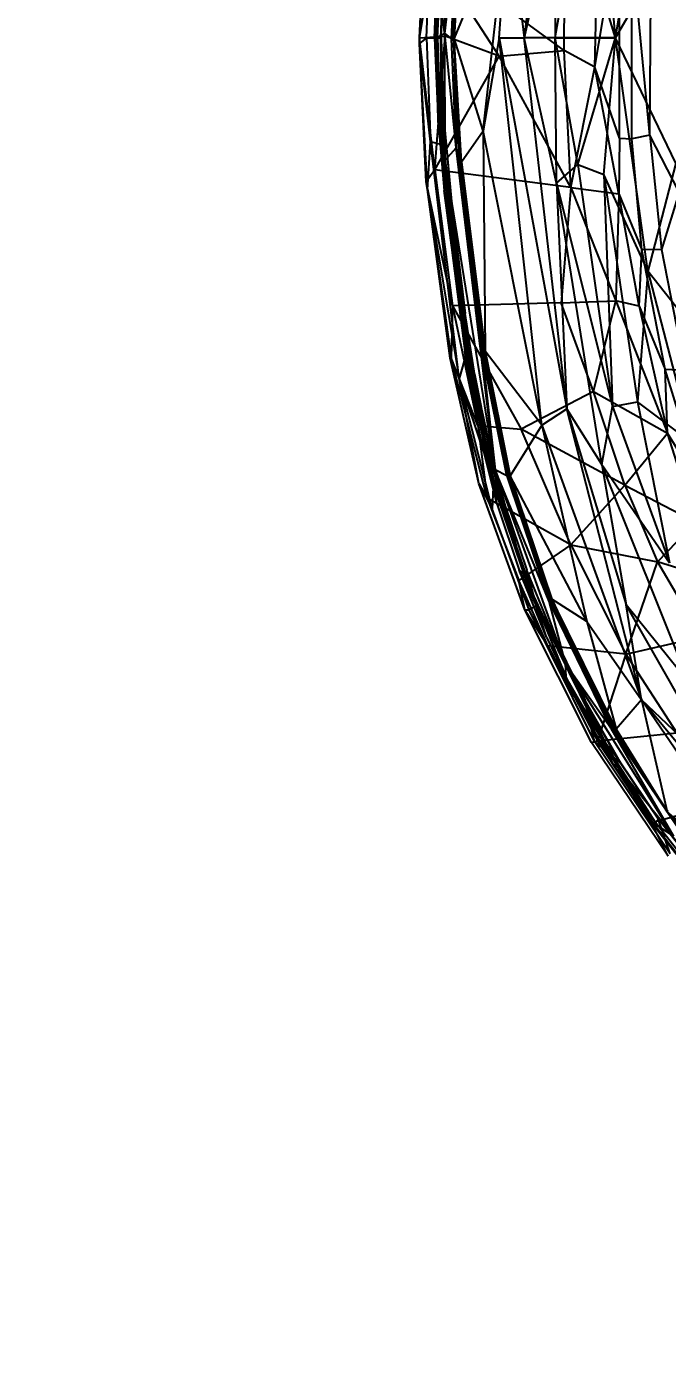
# Model space of a CAD drawing. Extents: x 11992 to 29481, y -6727 to 6811.
# Drawn here: x 16812.1 to 16960.1, y -1471.7 to -1166.8 of the extents above; entities that cross this region are included whole.
import ezdxf

# ---------------------------------------------------------------- set-up
doc = ezdxf.new("R2010")
doc.units = 0
doc.header["$MEASUREMENT"] = 0
doc.layers.get('0').update_dxf_attribs({"color": 8, "linetype": 'CONTINUOUS'})

msp = doc.modelspace()

# ---------------------------------------------------------------- linework, layer by layer
for p, q in [((16936.81882510364, -1083.717026203971, -1707.340494223216), (16927.01671594937, -1169.394107326413, -1707.820490726873)), ((16908.70580002955, -1168.421090696096, -1707.828477754253), (16913.37177374112, -1109.540039397956, -1707.549468238095)), ((16902.86775985233, -1169.405104390231, -1738.114510717801), (16904.36073792554, -1136.114071584375, -1736.604545310235)), ((16934.46277123595, -1135.783056983226, -1710.00452548249), (16927.01671594937, -1169.394107326413, -1707.820490726873)), ((16934.46277123595, -1135.783056983226, -1710.00452548249), (16934.12373980508, -1169.379086946564, -1711.982506852643)), ((16902.79778395574, -1170.74209701081, -1722.869480822888), (16904.18669225428, -1138.291072987524, -1723.873521690154)), ((16906.98870835224, -1169.405104390231, -1711.518484403746), (16908.4287574679, -1138.195079647261, -1711.150485097453)), ((16907.85476438082, -1169.405104390231, -1711.805480947284), (16908.4287574679, -1138.195079647261, -1711.150485097453)), ((16923.37177043943, -1138.925087989311, -1705.962493581464), (16910.85371434791, -1169.496090937211, -1708.325521196944)), ((16917.51477597335, -1190.918103033191, -1706.800475804847), (16923.37177043943, -1138.925087989311, -1705.962493581464)), ((16921.25580423058, -1169.408084624328, -1706.460490699066), (16923.37177043943, -1138.925087989311, -1705.962493581464)), ((16923.37177043943, -1138.925087989311, -1705.962493581464), (16927.01671594937, -1169.394107326413, -1707.820490726873)), ((16934.12373980508, -1169.379086946564, -1711.982506852643), (16939.35083199242, -1140.11208542779, -1715.156515770589)), ((16948.04179066598, -1169.408084624328, -1728.246538389989), (16939.35083199242, -1140.11208542779, -1715.156515770589)), ((16948.04179066598, -1169.408084624328, -1728.246538389989), (16945.39677330024, -1137.787085599387, -1722.736502777482)), ((16948.04179066598, -1169.408084624328, -1728.246538389989), (16953.28783714218, -1138.297063258058, -1735.108527398243)), ((16906.79177448312, -1169.405104390231, -1708.195523385635), (16908.29977293618, -1142.902061380001, -1707.643524426195)), ((16908.70580002955, -1168.421090696096, -1707.828477754253), (16908.29977293618, -1142.902061380001, -1707.643524426195)), ((16910.58680458219, -1169.405104390231, -1709.102527830704), (16911.95675859188, -1142.115070962016, -1708.945469493794)), ((16912.43276158185, -1141.825064382041, -1708.210484160802), (16910.85371434791, -1169.496090937211, -1708.325521196944)), ((16910.85371434791, -1169.496090937211, -1708.325521196944), (16911.95675859188, -1142.115070962016, -1708.945469493794)), ((16943.33385525833, -1176.180100365194, -2019.414694406913), (16948.97579603197, -1142.539068866991, -2045.285748974542)), ((16949.00381023248, -1192.604110868865, -2045.144724297074), (16948.97579603197, -1142.539068866991, -2045.285748974542)), ((16904.44573420199, -1169.405104390231, -1716.078480990825), (16905.40179330029, -1145.348088515082, -1716.242513075521)), ((16908.02773716781, -1144.831077503941, -1711.75249238504), (16907.78669583405, -1169.407101147076, -1711.671489622284)), ((16908.70580002955, -1168.421090696096, -1707.828477754253), (16911.28978220098, -1145.791070511254, -1708.076492835802)), ((16910.25778673789, -1169.696094447458, -1708.358482586057), (16911.28978220098, -1145.791070511254, -1708.076492835802)), ((16936.25484560313, -1172.317091126372, -1975.825671295395), (16936.31480791316, -1144.511089768951, -1971.805693126686)), ((16943.33385525833, -1176.180100365194, -2019.414694406913), (16943.94277668901, -1146.149086033322, -2020.072730095523)), ((16948.04179066598, -1169.408084624328, -1728.246538389989), (16962.26084517067, -1145.034091050627, -1752.506538009482)), ((16956.02881804583, -1191.913113791144, -2060.375747091731), (16956.36379635833, -1146.192090811341, -2060.687717997001)), ((16906.29574432002, -1169.439079058936, -1709.979491516076), (16907.24178983176, -1149.160076146164, -1708.354489072367)), ((16906.79177448312, -1169.405104390231, -1708.195523385635), (16907.24178983176, -1149.160076146164, -1708.354489072367)), ((16951.82680717848, -1192.758099564655, -2054.073744070297), (16951.81285968291, -1147.769081683748, -2054.284744644362)), ((16956.02881804583, -1191.913113791144, -2060.375747091731), (16951.81285968291, -1147.769081683748, -2054.284744644362)), ((16902.86775985233, -1169.405104390231, -1738.114510717801), (16905.971733269, -1150.185068059132, -1762.424518665442)), ((16908.72976111169, -1169.032098290655, -1787.886565905603), (16905.971733269, -1150.185068059132, -1762.424518665442)), ((16921.2448369691, -1173.690084974842, -1871.993600101085), (16905.971733269, -1150.185068059132, -1762.424518665442)), ((16936.25484560313, -1172.317091126372, -1975.825671295395), (16905.971733269, -1150.185068059132, -1762.424518665442)), ((16906.29574432002, -1169.439079058936, -1709.979491516076), (16907.08979789282, -1150.924076708155, -1710.106509093288)), ((16907.78669583405, -1169.407101147076, -1711.671489622284), (16908.53580747666, -1149.684090707433, -1711.536485017692)), ((16907.85476438082, -1169.405104390231, -1711.805480947284), (16908.18080199103, -1158.006096399787, -1711.623507853323)), ((16910.25778673789, -1169.696094447458, -1708.358482586057), (16910.59979840285, -1165.695100369947, -1709.079520423476)), ((16911.41972040761, -1188.967092781616, -1708.946482773387), (16910.59979840285, -1165.695100369947, -1709.079520423476)), ((16902.79778395574, -1170.74209701081, -1722.869480822888), (16902.86775985233, -1169.405104390231, -1738.114510717801)), ((16904.44573420199, -1169.405104390231, -1716.078480990825), (16902.79778395574, -1170.74209701081, -1722.869480822888)), ((16904.37575830539, -1202.689103843618, -1737.037513719842), (16902.79778395574, -1170.74209701081, -1722.869480822888)), ((16905.40179330029, -1193.46212026538, -1716.242513075521), (16902.79778395574, -1170.74209701081, -1722.869480822888)), ((16904.64374095539, -1204.495125706376, -1724.006499735561), (16902.79778395574, -1170.74209701081, -1722.869480822888)), ((16902.86775985233, -1169.405104390231, -1738.114510717801), (16908.72976111169, -1169.032098290655, -1787.886565905603)), ((16904.37575830539, -1202.689103843618, -1737.037513719842), (16902.86775985233, -1169.405104390231, -1738.114510717801)), ((16906.37871403728, -1199.942102867085, -1759.874511162718), (16902.86775985233, -1169.405104390231, -1738.114510717801)), ((16904.44573420199, -1169.405104390231, -1716.078480990825), (16907.78669583405, -1169.407101147076, -1711.671489622284)), ((16904.44573420199, -1169.405104390231, -1716.078480990825), (16905.40179330029, -1193.46212026538, -1716.242513075521)), ((16906.29574432002, -1169.439079058936, -1709.979491516076), (16906.79177448312, -1169.405104390231, -1708.195523385635)), ((16906.98870835224, -1169.405104390231, -1711.518484403746), (16906.29574432002, -1169.439079058936, -1709.979491516076)), ((16906.29574432002, -1169.439079058936, -1709.979491516076), (16907.81578291883, -1194.079118130474, -1711.113470589969)), ((16906.29574432002, -1169.439079058936, -1709.979491516076), (16907.14677996875, -1188.740118152791, -1708.416477941583)), ((16906.37871403728, -1199.942102867085, -1759.874511162718), (16908.72976111169, -1169.032098290655, -1787.886565905603)), ((16908.70580002955, -1168.421090696096, -1707.828477754253), (16906.79177448312, -1169.405104390231, -1708.195523385635)), ((16907.14677996875, -1188.740118152791, -1708.416477941583), (16906.79177448312, -1169.405104390231, -1708.195523385635)), ((16908.72475431841, -1197.708119388003, -1707.506493262417), (16906.79177448312, -1169.405104390231, -1708.195523385635)), ((16906.98870835224, -1169.405104390231, -1711.518484403746), (16907.81578291883, -1194.079118130474, -1711.113470589969)), ((16906.98870835224, -1169.405104390231, -1711.518484403746), (16907.85476438082, -1169.405104390231, -1711.805480947284)), ((16908.53473459238, -1189.125104793436, -1711.535471738099), (16907.78669583405, -1169.407101147076, -1711.671489622284)), ((16908.04871801585, -1194.161104370481, -1711.750525430536), (16907.78669583405, -1169.407101147076, -1711.671489622284)), ((16907.81578291883, -1194.079118130474, -1711.113470589969), (16907.85476438082, -1169.405104390231, -1711.805480947284)), ((16907.85476438082, -1169.405104390231, -1711.805480947284), (16908.18080199103, -1180.804112380675, -1711.623507853323)), ((16911.33579701544, -1194.845097898075, -1707.965508918031), (16908.70580002955, -1168.421090696096, -1707.828477754253)), ((16908.70580002955, -1168.421090696096, -1707.828477754253), (16910.25778673789, -1169.696094447458, -1708.358482586057)), ((16908.72475431841, -1197.708119388003, -1707.506493262417), (16908.70580002955, -1168.421090696096, -1707.828477754253)), ((16921.2448369691, -1173.690084974842, -1871.993600101085), (16908.72976111169, -1169.032098290655, -1787.886565905603)), ((16911.33579701544, -1194.845097898075, -1707.965508918031), (16910.25778673789, -1169.696094447458, -1708.358482586057)), ((16910.58680458219, -1169.405104390231, -1709.102527830704), (16910.85371434791, -1169.496090937211, -1708.325521196944)), ((16910.58680458219, -1169.405104390231, -1709.102527830704), (16911.95675859188, -1196.695108016104, -1708.945469493794)), ((16912.52073809239, -1198.065121630478, -1708.250478902382), (16910.85371434791, -1169.496090937211, -1708.325521196944)), ((16911.95675859188, -1196.695108016104, -1708.945469493794), (16910.85371434791, -1169.496090937211, -1708.325521196944)), ((16917.51477597335, -1190.918103033191, -1706.800475804847), (16910.85371434791, -1169.496090937211, -1708.325521196944)), ((16921.25580423058, -1169.408084624328, -1706.460490699066), (16917.51477597335, -1190.918103033191, -1706.800475804847)), ((16921.25580423058, -1169.408084624328, -1706.460490699066), (16927.01671594937, -1169.394107326413, -1707.820490726873)), ((16921.25580423058, -1169.408084624328, -1706.460490699066), (16927.01671594937, -1169.416101454049, -1707.820490726873)), ((16921.25580423058, -1169.408084624328, -1706.460490699066), (16936.81882510364, -1255.09315277415, -1707.340494223216)), ((16931.03574044317, -1258.914140712205, -1706.394508316159), (16921.25580423058, -1169.408084624328, -1706.460490699066)), ((16934.12373980508, -1169.379086946564, -1711.982506852643), (16927.01671594937, -1169.394107326413, -1707.820490726873)), ((16934.46277123595, -1203.027121994895, -1710.00452548249), (16927.01671594937, -1169.416101454049, -1707.820490726873)), ((16936.81882510364, -1255.09315277415, -1707.340494223216), (16927.01671594937, -1169.416101454049, -1707.820490726873)), ((16934.1127725436, -1169.431092031556, -1711.974519825263), (16927.01671594937, -1169.416101454049, -1707.820490726873)), ((16934.1127725436, -1169.431092031556, -1711.974519825263), (16948.04179066598, -1169.408084624328, -1728.246538389989)), ((16934.46277123595, -1203.027121994895, -1710.00452548249), (16934.1127725436, -1169.431092031556, -1711.974519825263)), ((16939.35083199242, -1198.699106829924, -1715.156515770589), (16934.1127725436, -1169.431092031556, -1711.974519825263)), ((16948.04179066598, -1169.408084624328, -1728.246538389989), (16934.12373980508, -1169.379086946564, -1711.982506852643)), ((16939.35083199242, -1198.699106829924, -1715.156515770589), (16948.04179066598, -1169.408084624328, -1728.246538389989)), ((16945.39677330024, -1201.023123181076, -1722.737516057075), (16948.04179066598, -1169.408084624328, -1728.246538389989)), ((16961.9888094023, -1198.402126502162, -1751.223547230741), (16948.04179066598, -1169.408084624328, -1728.246538389989)), ((16955.5758224631, -1223.290121050567, -1734.929534538379), (16948.04179066598, -1169.408084624328, -1728.246538389989)), ((16906.37871403728, -1199.942102867085, -1759.874511162718), (16921.2448369691, -1173.690084974842, -1871.993600101085)), ((16921.2448369691, -1173.690084974842, -1871.993600101085), (16936.25484560313, -1172.317091126372, -1975.825671295395)), ((16937.75175758535, -1204.017125959565, -1977.245693237915), (16921.2448369691, -1173.690084974842, -1871.993600101085)), ((16937.75175758535, -1204.017125959565, -1977.245693237915), (16936.25484560313, -1172.317091126372, -1975.825671295395)), ((16943.33385525833, -1176.180100365194, -2019.414694406913), (16936.25484560313, -1172.317091126372, -1975.825671295395)), ((16937.75175758535, -1204.017125959565, -1977.245693237915), (16943.33385525833, -1176.180100365194, -2019.414694406913)), ((16949.00381023248, -1192.604110868865, -2045.144724297074), (16943.33385525833, -1176.180100365194, -2019.414694406913)), ((16948.8648121142, -1205.497110212115, -2041.285738374283), (16943.33385525833, -1176.180100365194, -2019.414694406913)), ((16907.81578291883, -1194.079118130474, -1711.113470589969), (16908.18080199103, -1180.804112380675, -1711.623507853323)), ((16908.80677036076, -1192.692117181748, -1711.529511269905), (16908.18080199103, -1180.804112380675, -1711.623507853323)), ((16907.14677996875, -1188.740118152791, -1708.416477941583), (16908.52078709681, -1204.693102657437, -1708.778516779682)), ((16907.81578291883, -1194.079118130474, -1711.113470589969), (16907.14677996875, -1188.740118152791, -1708.416477941583)), ((16908.72475431841, -1197.708119388003, -1707.506493262417), (16907.14677996875, -1188.740118152791, -1708.416477941583)), ((16908.04871801585, -1194.161104370481, -1711.750525430536), (16908.53473459238, -1189.125104793436, -1711.535471738099)), ((16908.53473459238, -1189.125104793436, -1711.535471738099), (16910.37580400812, -1208.838101646514, -1711.66952266778)), ((16911.41972040761, -1188.967092781616, -1708.946482773387), (16911.33579701544, -1194.845097898075, -1707.965508918031)), ((16911.41972040761, -1188.967092781616, -1708.946482773387), (16913.01271513712, -1205.036127601997, -1708.979503767181)), ((16912.52073809239, -1198.065121630478, -1708.250478902382), (16917.51477597335, -1190.918103033191, -1706.800475804847)), ((16917.51477597335, -1190.918103033191, -1706.800475804847), (16918.00579934316, -1241.79412633753, -1708.46249275604)), ((16931.03574044317, -1258.914140712205, -1706.394508316159), (16917.51477597335, -1190.918103033191, -1706.800475804847)), ((16956.02881804583, -1191.913113791144, -2060.375747091731), (16951.82680717848, -1192.758099564655, -2054.073744070297)), ((16962.73386792654, -1205.076122343579, -2064.897715891732), (16956.02881804583, -1191.913113791144, -2060.375747091731)), ((16956.02881804583, -1191.913113791144, -2060.375747091731), (16958.68074955467, -1218.305113278921, -2060.624715848191)), ((16904.64374095539, -1204.495125706376, -1724.006499735561), (16905.40179330029, -1193.46212026538, -1716.242513075521)), ((16911.97380553091, -1248.095145881712, -1717.356524580965), (16905.40179330029, -1193.46212026538, -1716.242513075521)), ((16908.04871801585, -1194.161104370481, -1711.750525430536), (16905.40179330029, -1193.46212026538, -1716.242513075521)), ((16908.80677036076, -1192.692117181748, -1711.529511269905), (16907.81578291883, -1194.079118130474, -1711.113470589969)), ((16907.81578291883, -1194.079118130474, -1711.113470589969), (16910.21677871671, -1207.451100697788, -1711.641508467269)), ((16907.81578291883, -1194.079118130474, -1711.113470589969), (16908.52078709681, -1204.693102657437, -1708.778516779682)), ((16912.83676211603, -1236.786140960996, -1711.468476075599), (16907.81578291883, -1194.079118130474, -1711.113470589969)), ((16908.04871801585, -1194.161104370481, -1711.750525430536), (16910.37580400812, -1208.838101646514, -1711.66952266778)), ((16908.04871801585, -1194.161104370481, -1711.750525430536), (16913.40479473491, -1233.100127825193, -1711.912471351365)), ((16913.78471497759, -1241.902130021204, -1712.305504624072), (16908.04871801585, -1194.161104370481, -1711.750525430536)), ((16908.72475431841, -1197.708119388003, -1707.506493262417), (16911.33579701544, -1194.845097898075, -1707.965508918031)), ((16908.80677036076, -1192.692117181748, -1711.529511269905), (16910.21677871671, -1207.451100697788, -1711.641508467269)), ((16920.29879145736, -1269.213144297461, -1708.243505154596), (16911.33579701544, -1194.845097898075, -1707.965508918031)), ((16911.33579701544, -1194.845097898075, -1707.965508918031), (16913.01271513712, -1205.036127601997, -1708.979503767181)), ((16917.298768606, -1242.336141512744, -1708.356515631553), (16911.33579701544, -1194.845097898075, -1707.965508918031)), ((16949.00381023248, -1192.604110868865, -2045.144724297074), (16948.8648121142, -1205.497110212115, -2041.285738374283)), ((16949.00381023248, -1192.604110868865, -2045.144724297074), (16951.82680717848, -1192.758099564655, -2054.073744070297)), ((16954.17082090042, -1218.366118670885, -2054.163747140026), (16951.82680717848, -1192.758099564655, -2054.073744070297)), ((16908.72475431841, -1197.708119388003, -1707.506493262417), (16908.52078709681, -1204.693102657437, -1708.778516779682)), ((16920.29879145736, -1269.213144297461, -1708.243505154596), (16908.72475431841, -1197.708119388003, -1707.506493262417)), ((16908.72475431841, -1197.708119388003, -1707.506493262417), (16913.99273531756, -1240.639136613252, -1707.79551636514)), ((16912.52073809239, -1198.065121630478, -1708.250478902382), (16911.95675859188, -1196.695108016104, -1708.945469493794)), ((16911.95675859188, -1196.695108016104, -1708.945469493794), (16917.56579758109, -1241.608129927539, -1709.254519769649)), ((16912.52073809239, -1198.065121630478, -1708.250478902382), (16918.00579934316, -1241.79412633753, -1708.46249275604)), ((16912.52073809239, -1198.065121630478, -1708.250478902382), (16917.56579758109, -1241.608129927539, -1709.254519769649)), ((16906.37871403728, -1199.942102867085, -1759.874511162718), (16904.37575830539, -1202.689103843618, -1737.037513719842)), ((16937.75175758535, -1204.017125959565, -1977.245693237915), (16906.37871403728, -1199.942102867085, -1759.874511162718)), ((16906.37871403728, -1199.942102867085, -1759.874511162718), (16910.450786698, -1231.352131120302, -1760.621536641462)), ((16934.46277123595, -1203.027121994895, -1710.00452548249), (16939.35083199242, -1198.699106829924, -1715.156515770589)), ((16939.35083199242, -1198.699106829924, -1715.156515770589), (16945.39677330024, -1201.023123181076, -1722.737516057075)), ((16939.35083199242, -1198.699106829924, -1715.156515770589), (16947.34477351538, -1254.604155963521, -1715.18852348479)), ((16955.5758224631, -1223.290121050567, -1734.929534538379), (16945.39677330024, -1201.023123181076, -1722.737516057075)), ((16945.39677330024, -1201.023123181076, -1722.737516057075), (16953.17280010603, -1253.471160366879, -1722.942496558264)), ((16945.39677330024, -1201.023123181076, -1722.737516057075), (16947.34477351538, -1254.604155963521, -1715.18852348479)), ((16961.9888094023, -1198.402126502162, -1751.223547230741), (16955.5758224631, -1223.290121050567, -1734.929534538379)), ((16904.37575830539, -1202.689103843618, -1737.037513719842), (16910.11974229451, -1243.312138377158, -1737.84551478821)), ((16904.64374095539, -1204.495125706376, -1724.006499735561), (16904.37575830539, -1202.689103843618, -1737.037513719842)), ((16910.450786698, -1231.352131120302, -1760.621536641462), (16904.37575830539, -1202.689103843618, -1737.037513719842)), ((16944.93281045603, -1267.952147646355, -1710.54949108946), (16934.46277123595, -1203.027121994895, -1710.00452548249)), ((16934.46277123595, -1203.027121994895, -1710.00452548249), (16936.81882510364, -1255.09315277415, -1707.340494223216)), ((16934.46277123595, -1203.027121994895, -1710.00452548249), (16947.34477351538, -1254.604155963521, -1715.18852348479)), ((16937.75175758535, -1204.017125959565, -1977.245693237915), (16935.52480745874, -1230.617115984969, -1936.855653406076)), ((16937.75175758535, -1204.017125959565, -1977.245693237915), (16948.8648121142, -1205.497110212115, -2041.285738374283)), ((16937.75175758535, -1204.017125959565, -1977.245693237915), (16948.16278817031, -1230.197141396025, -2018.055707658699)), ((16909.87679361093, -1243.417132024394, -1724.804487217363), (16904.64374095539, -1204.495125706376, -1724.006499735561)), ((16904.64374095539, -1204.495125706376, -1724.006499735561), (16911.97380553091, -1248.095145881712, -1717.356524580965)), ((16908.52078709681, -1204.693102657437, -1708.778516779682), (16913.28475090548, -1241.779135760022, -1708.646492409187)), ((16912.83676211603, -1236.786140960996, -1711.468476075599), (16908.52078709681, -1204.693102657437, -1708.778516779682)), ((16910.21677871671, -1207.451100697788, -1711.641508467269), (16913.40479473491, -1233.100127825193, -1711.899477530701)), ((16913.01271513712, -1205.036127601997, -1708.979503767181), (16916.25675955634, -1232.337128291689, -1709.198491368626)), ((16917.298768606, -1242.336141512744, -1708.356515631553), (16913.01271513712, -1205.036127601997, -1708.979503767181)), ((16948.8648121142, -1205.497110212115, -2041.285738374283), (16948.16278817031, -1230.197141396025, -2018.055707658699)), ((16953.5547469079, -1231.409142998577, -2045.2697153151), (16948.8648121142, -1205.497110212115, -2041.285738374283)), ((16948.8648121142, -1205.497110212115, -2041.285738374283), (16954.17082090042, -1218.366118670885, -2054.163747140026)), ((16962.73386792654, -1205.076122343579, -2064.897715891732), (16958.68074955467, -1218.305113278921, -2060.624715848191)), ((16910.37580400812, -1208.838101646514, -1711.66952266778), (16913.40479473491, -1233.100127825193, -1711.912471351365)), ((16953.5547469079, -1231.409142998577, -2045.2697153151), (16954.17082090042, -1218.366118670885, -2054.163747140026)), ((16958.68074955467, -1218.305113278921, -2060.624715848191), (16954.17082090042, -1218.366118670885, -2054.163747140026)), ((16959.50377100289, -1246.066142903819, -2054.350727027269), (16954.17082090042, -1218.366118670885, -2054.163747140026)), ((16958.68074955467, -1218.305113278921, -2060.624715848191), (16964.12182255018, -1246.234138699865, -2060.746726632121)), ((16955.5758224631, -1223.290121050567, -1734.929534538379), (16953.17280010603, -1253.471160366879, -1722.942496558264)), ((16965.96980610902, -1236.578120621029, -1750.166517801231), (16955.5758224631, -1223.290121050567, -1734.929534538379)), ((16955.5758224631, -1223.290121050567, -1734.929534538379), (16965.8438018114, -1263.033152059956, -1739.51849900088)), ((16910.450786698, -1231.352131120302, -1760.621536641462), (16910.11974229451, -1243.312138377158, -1737.84551478821)), ((16935.52480745874, -1230.617115984969, -1936.855653406076), (16910.450786698, -1231.352131120302, -1760.621536641462)), ((16910.450786698, -1231.352131120302, -1760.621536641462), (16926.30372474402, -1259.797154272794, -1826.211541926977)), ((16910.450786698, -1231.352131120302, -1760.621536641462), (16916.26379290881, -1258.944151669562, -1761.592556514934)), ((16935.52480745874, -1230.617115984969, -1936.855653406076), (16948.16278817031, -1230.197141396025, -2018.055707658699)), ((16942.96180283366, -1251.127146644937, -1956.508687949122), (16935.52480745874, -1230.617115984969, -1936.855653406076)), ((16942.96180283366, -1251.127146644937, -1956.508687949122), (16948.16278817031, -1230.197141396025, -2018.055707658699)), ((16953.5547469079, -1231.409142998577, -2045.2697153151), (16948.16278817031, -1230.197141396025, -2018.055707658699)), ((16948.16278817031, -1230.197141396025, -2018.055707658699), (16960.06286291948, -1260.730146359189, -2043.804751442398)), ((16953.5547469079, -1231.409142998577, -2045.2697153151), (16960.06286291948, -1260.730146359189, -2043.804751442398)), ((16953.5547469079, -1231.409142998577, -2045.2697153151), (16959.50377100289, -1246.066142903819, -2054.350727027269)), ((16912.83676211603, -1236.786140960996, -1711.468476075599), (16913.40479473491, -1233.100127825193, -1711.899477530701)), ((16915.61672448168, -1247.456153888982, -1712.100524122883), (16913.40479473491, -1233.100127825193, -1711.912471351365)), ((16913.78471497759, -1241.902130021204, -1712.305504624072), (16913.40479473491, -1233.100127825193, -1711.912471351365)), ((16915.61779736595, -1247.460147402672, -1712.085503743034), (16913.40479473491, -1233.100127825193, -1711.899477530701)), ((16917.298768606, -1242.336141512744, -1708.356515631553), (16916.25675955634, -1232.337128291689, -1709.198491368626)), ((16918.46070227572, -1246.89113130654, -1709.327475900343), (16916.25675955634, -1232.337128291689, -1709.198491368626)), ((16915.61779736595, -1247.460147402672, -1712.085503743034), (16912.83676211603, -1236.786140960996, -1711.468476075599)), ((16914.07975815319, -1247.229149457817, -1710.006492436994), (16912.83676211603, -1236.786140960996, -1711.468476075599)), ((16912.83676211603, -1236.786140960996, -1711.468476075599), (16913.28475090548, -1241.779135760022, -1708.646492409187)), ((16912.83676211603, -1236.786140960996, -1711.468476075599), (16919.93174582598, -1271.738177438452, -1712.448496256044)), ((16913.28475090548, -1241.779135760022, -1708.646492409187), (16913.99273531756, -1240.639136613252, -1707.79551636514)), ((16920.29879145736, -1269.213144297461, -1708.243505154596), (16913.99273531756, -1240.639136613252, -1707.79551636514)), ((16913.99273531756, -1240.639136613252, -1707.79551636514), (16920.47975127173, -1271.727150572294, -1708.47047978342)), ((16909.87679361093, -1243.417132024394, -1724.804487217363), (16910.11974229451, -1243.312138377158, -1737.84551478821)), ((16916.56372366833, -1272.342151680542, -1725.689497534797), (16909.87679361093, -1243.417132024394, -1724.804487217363)), ((16909.87679361093, -1243.417132024394, -1724.804487217363), (16911.97380553091, -1248.095145881712, -1717.356524580965)), ((16916.26379290881, -1258.944151669562, -1761.592556514934), (16910.11974229451, -1243.312138377158, -1737.84551478821)), ((16918.46976218738, -1275.746175066091, -1742.948510027754), (16910.11974229451, -1243.312138377158, -1737.84551478821)), ((16913.78471497759, -1241.902130021204, -1712.305504624072), (16911.97380553091, -1248.095145881712, -1717.356524580965)), ((16913.28475090548, -1241.779135760022, -1708.646492409187), (16919.38278670532, -1271.302169190067, -1709.05752629584)), ((16914.07975815319, -1247.229149457817, -1710.006492436994), (16913.28475090548, -1241.779135760022, -1708.646492409187)), ((16913.78471497759, -1241.902130021204, -1712.305504624072), (16919.92375879861, -1271.573132074163, -1713.083524537425)), ((16913.78471497759, -1241.902130021204, -1712.305504624072), (16915.61672448168, -1247.456153888982, -1712.100524122883)), ((16922.98171740081, -1270.596151732497, -1708.985523840057), (16917.298768606, -1242.336141512744, -1708.356515631553)), ((16917.298768606, -1242.336141512744, -1708.356515631553), (16920.29879145736, -1269.213144297461, -1708.243505154596)), ((16918.46070227572, -1246.89113130654, -1709.327475900343), (16917.298768606, -1242.336141512744, -1708.356515631553)), ((16918.00579934316, -1241.79412633753, -1708.46249275604), (16917.56579758109, -1241.608129927539, -1709.254519769649)), ((16923.26674698985, -1270.23417249908, -1709.826486297537), (16917.56579758109, -1241.608129927539, -1709.254519769649)), ((16918.00579934316, -1241.79412633753, -1708.46249275604), (16923.76075059376, -1270.580177677737, -1709.047512709274)), ((16918.00579934316, -1241.79412633753, -1708.46249275604), (16923.26674698985, -1270.23417249908, -1709.826486297537)), ((16931.03574044317, -1258.914140712205, -1706.394508316159), (16918.00579934316, -1241.79412633753, -1708.46249275604)), ((16918.46070227572, -1246.89113130654, -1709.327475900343), (16921.27773875354, -1261.461138178492, -1709.61047893019)), ((16964.12182255018, -1246.234138699865, -2060.746726632121), (16959.50377100289, -1246.066142903819, -2054.350727027269)), ((16968.00077604142, -1273.625142459284, -2055.809730431777), (16959.50377100289, -1246.066142903819, -2054.350727027269)), ((16960.06286291948, -1260.730146359189, -2043.804751442398), (16959.50377100289, -1246.066142903819, -2054.350727027269)), ((16919.64576256204, -1278.18013225308, -1718.427501506049), (16911.97380553091, -1248.095145881712, -1717.356524580965)), ((16916.56372366833, -1272.342151680542, -1725.689497534797), (16911.97380553091, -1248.095145881712, -1717.356524580965)), ((16919.92375879861, -1271.573132074163, -1713.083524537425), (16911.97380553091, -1248.095145881712, -1717.356524580965)), ((16914.07975815319, -1247.229149457817, -1710.006492436994), (16916.9027550992, -1261.882155849369, -1710.38349205026)), ((16915.61672448168, -1247.456153888982, -1712.100524122883), (16918.53377761578, -1262.14715826527, -1712.457496563017)), ((16915.61779736595, -1247.460147402672, -1712.085503743034), (16918.53377761578, -1262.148141742523, -1712.443489462761)), ((16942.96180283366, -1251.127146644937, -1956.508687949122), (16926.30372474402, -1259.797154272794, -1826.211541926977)), ((16942.96180283366, -1251.127146644937, -1956.508687949122), (16960.06286291948, -1260.730146359189, -2043.804751442398)), ((16950.21378527584, -1272.781140163025, -1963.643666400657), (16942.96180283366, -1251.127146644937, -1956.508687949122)), ((16931.03574044317, -1258.914140712205, -1706.394508316159), (16936.81882510364, -1255.09315277415, -1707.340494223216)), ((16944.93281045603, -1267.952147646355, -1710.54949108946), (16936.81882510364, -1255.09315277415, -1707.340494223216)), ((16954.10573258775, -1322.309173782967, -1708.95148956667), (16936.81882510364, -1255.09315277415, -1707.340494223216)), ((16936.81882510364, -1255.09315277415, -1707.340494223216), (16950.51776915373, -1300.427162554121, -1708.89248093155)), ((16944.93281045603, -1267.952147646355, -1710.54949108946), (16947.34477351538, -1254.604155963521, -1715.18852348479)), ((16947.34477351538, -1254.604155963521, -1715.18852348479), (16953.17280010603, -1253.471160366879, -1722.942496558264)), ((16947.34477351538, -1254.604155963521, -1715.18852348479), (16960.51383194303, -1290.650146970949, -1718.451522192871)), ((16965.8438018114, -1263.033152059956, -1739.51849900088), (16953.17280010603, -1253.471160366879, -1722.942496558264)), ((16953.17280010603, -1253.471160366879, -1722.942496558264), (16960.51383194303, -1290.650146970949, -1718.451522192871)), ((16916.26379290881, -1258.944151669562, -1761.592556514934), (16918.46976218738, -1275.746175066091, -1742.948510027754)), ((16916.26379290881, -1258.944151669562, -1761.592556514934), (16926.30372474402, -1259.797154272794, -1826.211541926977)), ((16931.03574044317, -1258.914140712205, -1706.394508316159), (16923.76075059376, -1270.580177677737, -1709.047512709274)), ((16931.03574044317, -1258.914140712205, -1706.394508316159), (16954.10573258775, -1322.309173782967, -1708.95148956667)), ((16931.03574044317, -1258.914140712205, -1706.394508316159), (16941.49481240178, -1304.260160835587, -1708.582476980784)), ((16920.791722177, -1277.194151604441, -1710.936504289291), (16916.9027550992, -1261.882155849369, -1710.38349205026)), ((16916.9027550992, -1261.882155849369, -1710.38349205026), (16919.38278670532, -1271.302169190067, -1709.05752629584)), ((16916.9027550992, -1261.882155849369, -1710.38349205026), (16919.93174582598, -1271.738177438452, -1712.448496256044)), ((16922.43180460524, -1277.143189601383, -1712.971527340061), (16918.53377761578, -1262.14715826527, -1712.457496563017)), ((16919.92375879861, -1271.573132074163, -1713.083524537425), (16918.53377761578, -1262.14715826527, -1712.457496563017)), ((16922.43180460524, -1277.14616983548, -1712.958473914716), (16918.53377761578, -1262.148141742523, -1712.443489462761)), ((16919.93174582598, -1271.738177438452, -1712.448496256044), (16918.53377761578, -1262.148141742523, -1712.443489462761)), ((16922.98171740081, -1270.596151732497, -1708.985523840057), (16921.27773875354, -1261.461138178492, -1709.61047893019)), ((16921.27773875354, -1261.461138178492, -1709.61047893019), (16925.06180159113, -1276.307174332503, -1710.034506637505)), ((16937.7328032965, -1286.56716665343, -1844.603579818917), (16926.30372474402, -1259.797154272794, -1826.211541926977)), ((16950.21378527584, -1272.781140163025, -1963.643666400657), (16926.30372474402, -1259.797154272794, -1826.211541926977)), ((16950.21378527584, -1272.781140163025, -1963.643666400657), (16960.06286291948, -1260.730146359189, -2043.804751442398)), ((16968.00077604142, -1273.625142459284, -2055.809730431777), (16960.06286291948, -1260.730146359189, -2043.804751442398)), ((16966.64786897076, -1281.259190912696, -2042.960749146139), (16960.06286291948, -1260.730146359189, -2043.804751442398)), ((16965.12485013785, -1318.575178878202, -1713.015515595332), (16944.93281045603, -1267.952147646355, -1710.54949108946)), ((16944.93281045603, -1267.952147646355, -1710.54949108946), (16960.51383194303, -1290.650146970949, -1718.451522192871)), ((16944.93281045603, -1267.952147646355, -1710.54949108946), (16950.51776915373, -1300.427162554121, -1708.89248093155)), ((16920.791722177, -1277.194151604441, -1710.936504289291), (16919.38278670532, -1271.302169190067, -1709.05752629584)), ((16919.38278670532, -1271.302169190067, -1709.05752629584), (16926.88880430193, -1293.327172050885, -1709.525482653744)), ((16919.38278670532, -1271.302169190067, -1709.05752629584), (16920.47975127173, -1271.727150572294, -1708.47047978342)), ((16922.98171740081, -1270.596151732497, -1708.985523840057), (16920.29879145736, -1269.213144297461, -1708.243505154596)), ((16920.29879145736, -1269.213144297461, -1708.243505154596), (16936.48980725934, -1313.908191887043, -1710.354524174837)), ((16920.29879145736, -1269.213144297461, -1708.243505154596), (16920.47975127173, -1271.727150572294, -1708.47047978342)), ((16920.29879145736, -1269.213144297461, -1708.243505154596), (16926.88880430193, -1293.327172050885, -1709.525482653744)), ((16932.58272035822, -1299.230181331418, -1710.075514658679), (16920.29879145736, -1269.213144297461, -1708.243505154596)), ((16922.98171740081, -1270.596151732497, -1708.985523840057), (16932.58272035822, -1299.230181331418, -1710.075514658679)), ((16922.98171740081, -1270.596151732497, -1708.985523840057), (16925.06180159113, -1276.307174332503, -1710.034506637505)), ((16923.76075059376, -1270.580177677737, -1709.047512709274), (16923.26674698985, -1270.23417249908, -1709.826486297537)), ((16923.26674698985, -1270.23417249908, -1709.826486297537), (16932.879790093, -1298.858188511435, -1710.890489474835)), ((16941.49481240178, -1304.260160835587, -1708.582476980784), (16923.76075059376, -1270.580177677737, -1709.047512709274)), ((16923.76075059376, -1270.580177677737, -1709.047512709274), (16933.41682827728, -1299.052201751147, -1710.086481920156)), ((16923.76075059376, -1270.580177677737, -1709.047512709274), (16932.879790093, -1298.858188511435, -1710.890489474835)), ((16927.16572765422, -1301.537180545876, -1727.436510762435), (16916.56372366833, -1272.342151680542, -1725.689497534797)), ((16916.56372366833, -1272.342151680542, -1725.689497534797), (16918.46976218738, -1275.746175066091, -1742.948510027754)), ((16916.56372366833, -1272.342151680542, -1725.689497534797), (16919.64576256204, -1278.18013225308, -1718.427501506049)), ((16919.92375879861, -1271.573132074163, -1713.083524537425), (16919.64576256204, -1278.18013225308, -1718.427501506049)), ((16919.92375879861, -1271.573132074163, -1713.083524537425), (16922.43180460524, -1277.143189601383, -1712.971527340061)), ((16919.92375879861, -1271.573132074163, -1713.083524537425), (16929.86677342098, -1300.631189380399, -1714.412530130624)), ((16920.791722177, -1277.194151604441, -1710.936504289291), (16919.93174582598, -1271.738177438452, -1712.448496256044)), ((16922.43180460524, -1277.14616983548, -1712.958473914716), (16919.93174582598, -1271.738177438452, -1712.448496256044)), ((16919.93174582598, -1271.738177438452, -1712.448496256044), (16929.86772709589, -1300.811195519856, -1713.762481469394)), ((16920.47975127173, -1271.727150572294, -1708.47047978342), (16926.88880430193, -1293.327172050885, -1709.525482653744)), ((16937.7328032965, -1286.56716665343, -1844.603579818917), (16950.21378527584, -1272.781140163025, -1963.643666400657)), ((16950.21378527584, -1272.781140163025, -1963.643666400657), (16966.64786897076, -1281.259190912696, -2042.960749146139)), ((16950.21378527584, -1272.781140163025, -1963.643666400657), (16957.74686339805, -1290.446179749352, -1969.633698516821)), ((16918.46976218738, -1275.746175066091, -1742.948510027754), (16925.78277982386, -1294.776161868827, -1746.350506854118)), ((16937.7328032965, -1286.56716665343, -1844.603579818917), (16918.46976218738, -1275.746175066091, -1742.948510027754)), ((16920.791722177, -1277.194151604441, -1710.936504289291), (16925.85370939537, -1292.418141046629, -1711.638528233172)), ((16922.43180460524, -1277.143189601383, -1712.971527340061), (16927.58582145253, -1292.416174092126, -1713.636477171774)), ((16922.43180460524, -1277.14616983548, -1712.958473914716), (16927.58582145253, -1292.418141046629, -1713.621516396608)), ((16930.11675545703, -1291.433173677584, -1710.593479344732), (16925.06180159113, -1276.307174332503, -1710.034506637505)), ((16928.15874165533, -1301.568174980484, -1719.726525944232), (16919.64576256204, -1278.18013225308, -1718.427501506049)), ((16966.64786897076, -1281.259190912696, -2042.960749146139), (16957.74686339805, -1290.446179749352, -1969.633698516821)), ((16937.7328032965, -1286.56716665343, -1844.603579818917), (16925.78277982386, -1294.776161868827, -1746.350506854118)), ((16937.7328032965, -1286.56716665343, -1844.603579818917), (16950.49178151241, -1311.759204684407, -1854.177581855405)), ((16937.7328032965, -1286.56716665343, -1844.603579818917), (16957.74686339805, -1290.446179749352, -1969.633698516821)), ((16932.14975194861, -1307.884185102174, -1712.460476797114), (16925.85370939537, -1292.418141046629, -1711.638528233172)), ((16925.85370939537, -1292.418141046629, -1711.638528233172), (16929.86772709589, -1300.811195519856, -1713.762481469394)), ((16925.85370939537, -1292.418141046629, -1711.638528233172), (16926.88880430193, -1293.327172050885, -1709.525482653744)), ((16933.85277692098, -1307.643203373093, -1714.412530130624), (16927.58582145253, -1292.416174092126, -1713.636477171774)), ((16929.86677342098, -1300.631189380399, -1714.412530130624), (16927.58582145253, -1292.416174092126, -1713.636477171774)), ((16933.85373059589, -1307.645170327597, -1714.400489984871), (16927.58582145253, -1292.418141046629, -1713.621516396608)), ((16929.86772709589, -1300.811195519856, -1713.762481469394), (16927.58582145253, -1292.418141046629, -1713.621516396608)), ((16932.58272035822, -1299.230181331418, -1710.075514658679), (16930.11675545703, -1291.433173677584, -1710.593479344732)), ((16936.28178691937, -1306.469169952936, -1711.25950206072), (16930.11675545703, -1291.433173677584, -1710.593479344732)), ((16950.49178151241, -1311.759204684407, -1854.177581855405), (16957.74686339805, -1290.446179749352, -1969.633698516821)), ((16972.26787522145, -1295.007189616024, -2041.554734303874), (16957.74686339805, -1290.446179749352, -1969.633698516821)), ((16957.74686339805, -1290.446179749352, -1969.633698516821), (16967.88085142136, -1307.769207670713, -1982.400663760111)), ((16927.16572765422, -1301.537180545876, -1727.436510762435), (16925.78277982386, -1294.776161868827, -1746.350506854118)), ((16932.45778894488, -1309.839159065098, -1747.430543690857), (16925.78277982386, -1294.776161868827, -1746.350506854118)), ((16926.88880430193, -1293.327172050885, -1709.525482653744), (16936.62880537762, -1317.002211321826, -1711.154478611144)), ((16936.48980725934, -1313.908191887043, -1710.354524174837), (16926.88880430193, -1293.327172050885, -1709.525482653744)), ((16933.41682827728, -1299.052201751147, -1710.086481920156), (16932.879790093, -1298.858188511435, -1710.890489474835)), ((16947.336786488, -1328.546207701087, -1712.424475569223), (16932.879790093, -1298.858188511435, -1710.890489474835)), ((16927.16572765422, -1301.537180545876, -1727.436510762435), (16928.15874165533, -1301.568174980484, -1719.726525944232)), ((16932.45778894488, -1309.839159065098, -1747.430543690857), (16927.16572765422, -1301.537180545876, -1727.436510762435)), ((16942.50880725092, -1332.19222609531, -1729.549496737181), (16927.16572765422, -1301.537180545876, -1727.436510762435)), ((16929.86677342098, -1300.631189380399, -1714.412530130624), (16928.15874165533, -1301.568174980484, -1719.726525944232)), ((16943.23073915857, -1331.950171481955, -1721.731508235304), (16928.15874165533, -1301.568174980484, -1719.726525944232)), ((16929.86677342098, -1300.631189380399, -1714.412530130624), (16933.85277692098, -1307.643203373093, -1714.412530130624)), ((16929.86677342098, -1300.631189380399, -1714.412530130624), (16940.99377544539, -1322.554208630419, -1715.106507442442)), ((16932.14975194861, -1307.884185102174, -1712.460476797114), (16929.86772709589, -1300.811195519856, -1713.762481469394)), ((16933.85373059589, -1307.645170327597, -1714.400489984871), (16929.86772709589, -1300.811195519856, -1713.762481469394)), ((16929.86772709589, -1300.811195519856, -1713.762481469394), (16944.65779445356, -1330.953223571839, -1715.544482645331)), ((16947.00276185041, -1328.888219366054, -1711.66552915409), (16932.58272035822, -1299.230181331418, -1710.075514658679)), ((16932.58272035822, -1299.230181331418, -1710.075514658679), (16936.48980725934, -1313.908191887043, -1710.354524174837)), ((16936.28178691937, -1306.469169952936, -1711.25950206072), (16932.58272035822, -1299.230181331418, -1710.075514658679)), ((16933.41682827728, -1299.052201751147, -1710.086481920156), (16947.336786488, -1328.546207701087, -1712.424475569223)), ((16941.49481240178, -1304.260160835587, -1708.582476980784), (16933.41682827728, -1299.052201751147, -1710.086481920156)), ((16948.24873812167, -1329.077225812484, -1711.640495187676), (16933.41682827728, -1299.052201751147, -1710.086481920156)), ((16965.12485013785, -1318.575178878202, -1713.015515595332), (16950.51776915373, -1300.427162554121, -1708.89248093155)), ((16954.10573258775, -1322.309173782967, -1708.95148956667), (16950.51776915373, -1300.427162554121, -1708.89248093155)), ((16973.49883111285, -1340.778220923973, -1711.699503822796), (16950.51776915373, -1300.427162554121, -1708.89248093155)), ((16941.49481240178, -1304.260160835587, -1708.582476980784), (16948.24873812167, -1329.077225812484, -1711.640495187676)), ((16941.49481240178, -1304.260160835587, -1708.582476980784), (16954.10573258775, -1322.309173782967, -1708.95148956667)), ((16932.14975194861, -1307.884185102174, -1712.460476797114), (16939.35083199242, -1322.785176772933, -1713.349480628237)), ((16932.14975194861, -1307.884185102174, -1712.460476797114), (16936.62880537762, -1317.002211321826, -1711.154478611144)), ((16933.85277692098, -1307.643203373093, -1714.412530130624), (16940.99377544539, -1322.554208630419, -1715.106507442442)), ((16933.85373059589, -1307.645170327597, -1714.400489984871), (16941.09081186759, -1322.498180229396, -1715.257486101794)), ((16936.28178691937, -1306.469169952936, -1711.25950206072), (16943.42481200297, -1321.149207067748, -1712.014514566844)), ((16950.49178151241, -1311.759204684407, -1854.177581855405), (16967.88085142136, -1307.769207670713, -1982.400663760111)), ((16950.49178151241, -1311.759204684407, -1854.177581855405), (16932.45778894488, -1309.839159065098, -1747.430543690857)), ((16932.45778894488, -1309.839159065098, -1747.430543690857), (16943.88877484718, -1331.814213202451, -1747.887532787284)), ((16947.00276185041, -1328.888219366054, -1711.66552915409), (16936.48980725934, -1313.908191887043, -1710.354524174837)), ((16936.48980725934, -1313.908191887043, -1710.354524174837), (16961.44378419065, -1353.8321827108, -1713.250477251536)), ((16936.48980725934, -1313.908191887043, -1710.354524174837), (16948.5608282363, -1337.751197151689, -1712.176520092355)), ((16936.48980725934, -1313.908191887043, -1710.354524174837), (16936.62880537762, -1317.002211321826, -1711.154478611144)), ((16950.49178151241, -1311.759204684407, -1854.177581855405), (16943.88877484718, -1331.814213202451, -1747.887532787284)), ((16950.49178151241, -1311.759204684407, -1854.177581855405), (16962.27073954787, -1329.961222850324, -1860.225609327096)), ((16948.5608282363, -1337.751197151689, -1712.176520092355), (16936.62880537762, -1317.002211321826, -1711.154478611144)), ((16939.35083199242, -1322.785176772933, -1713.349480628237), (16936.62880537762, -1317.002211321826, -1711.154478611144)), ((16947.51571974318, -1337.169217037235, -1714.343507908938), (16939.35083199242, -1322.785176772933, -1713.349480628237)), ((16939.35083199242, -1322.785176772933, -1713.349480628237), (16944.65779445356, -1330.953223571839, -1715.544482645331)), ((16949.12778797091, -1336.795197658066, -1716.080507550011), (16940.99377544539, -1322.554208630419, -1715.106507442442)), ((16943.23073915857, -1331.950171481955, -1721.731508235304), (16940.99377544539, -1322.554208630419, -1715.106507442442)), ((16944.65779445356, -1330.953223571839, -1715.544482645331), (16941.09081186759, -1322.498180229396, -1715.257486101794)), ((16949.18178981275, -1336.657212819377, -1716.225525741169), (16941.09081186759, -1322.498180229396, -1715.257486101794)), ((16943.42481200297, -1321.149207067748, -1712.014514566844), (16951.40480603035, -1335.105226111044, -1712.897498325092)), ((16947.00276185041, -1328.888219366054, -1711.66552915409), (16943.42481200297, -1321.149207067748, -1712.014514566844)), ((16954.10573258775, -1322.309173782967, -1708.95148956667), (16948.24873812167, -1329.077225812484, -1711.640495187676)), ((16986.96078694756, -1370.735236043217, -1714.13149405528), (16954.10573258775, -1322.309173782967, -1708.95148956667)), ((16954.10573258775, -1322.309173782967, -1708.95148956667), (16960.00874186828, -1348.232203633246, -1713.834483925177)), ((16954.10573258775, -1322.309173782967, -1708.95148956667), (16973.49883111285, -1340.778220923973, -1711.699503822796)), ((16994.72381993269, -1371.781238606568, -1714.023490371606), (16954.10573258775, -1322.309173782967, -1708.95148956667)), ((16947.00276185041, -1328.888219366054, -1711.66552915409), (16961.44378419065, -1353.8321827108, -1713.250477251536)), ((16947.00276185041, -1328.888219366054, -1711.66552915409), (16964.55884407816, -1354.912219547539, -1713.899512633172)), ((16947.00276185041, -1328.888219366054, -1711.66552915409), (16951.40480603035, -1335.105226111044, -1712.897498325092)), ((16947.336786488, -1328.546207701087, -1712.424475569223), (16960.00874186828, -1348.232203633246, -1713.834483925177)), ((16948.24873812167, -1329.077225812484, -1711.640495187676), (16947.336786488, -1328.546207701087, -1712.424475569223)), ((16948.24873812167, -1329.077225812484, -1711.640495187676), (16960.00874186828, -1348.232203633246, -1713.834483925177)), ((16942.50880725092, -1332.19222609531, -1729.549496737181), (16943.88877484718, -1331.814213202451, -1747.887532787284)), ((16942.50880725092, -1332.19222609531, -1729.549496737181), (16943.23073915857, -1331.950171481955, -1721.731508235304)), ((16960.24882952713, -1358.42019349839, -1731.827528076216), (16942.50880725092, -1332.19222609531, -1729.549496737181)), ((16949.12778797091, -1336.795197658066, -1716.080507550011), (16943.23073915857, -1331.950171481955, -1721.731508235304)), ((16960.7007522256, -1357.925236219567, -1724.14448457425), (16943.23073915857, -1331.950171481955, -1721.731508235304)), ((16943.88877484718, -1331.814213202451, -1747.887532787284), (16962.27073954787, -1329.961222850324, -1860.225609327096)), ((16943.88877484718, -1331.814213202451, -1747.887532787284), (16956.4077846136, -1350.730235853319, -1748.176496285326)), ((16949.18178981275, -1336.657212819377, -1716.225525741169), (16944.65779445356, -1330.953223571839, -1715.544482645331)), ((16947.51571974318, -1337.169217037235, -1714.343507908938), (16944.65779445356, -1330.953223571839, -1715.544482645331)), ((16957.29684804941, -1350.654180279165, -1716.98351848139), (16944.65779445356, -1330.953223571839, -1715.544482645331)), ((16960.12973937262, -1348.085218487584, -1713.957507988699), (16951.40480603035, -1335.105226111044, -1712.897498325092)), ((16947.51571974318, -1337.169217037235, -1714.343507908938), (16957.29684804941, -1350.654180279165, -1716.98351848139)), ((16947.51571974318, -1337.169217037235, -1714.343507908938), (16956.58481051896, -1350.651200045068, -1713.926513554091)), ((16947.51571974318, -1337.169217037235, -1714.343507908938), (16948.5608282363, -1337.751197151689, -1712.176520092355)), ((16948.5608282363, -1337.751197151689, -1712.176520092355), (16956.58481051896, -1350.651200045068, -1713.926513554091)), ((16961.44378419065, -1353.8321827108, -1713.250477251536), (16948.5608282363, -1337.751197151689, -1712.176520092355)), ((16949.12778797091, -1336.795197658066, -1716.080507550011), (16957.88979542534, -1349.850232329169, -1717.197499289552)), ((16949.18178981275, -1336.657212819377, -1716.225525741169), (16958.00781269558, -1349.804217514712, -1717.341504201117)), ((16976.34078234772, -1345.288209182904, -1878.418627186041), (16956.4077846136, -1350.730235853319, -1748.176496285326)), ((16965.77477958972, -1362.701240173993, -1748.248498741108), (16956.4077846136, -1350.730235853319, -1748.176496285326)), ((16960.24882952713, -1358.42019349839, -1731.827528076216), (16956.4077846136, -1350.730235853319, -1748.176496285326)), ((16961.44378419065, -1353.8321827108, -1713.250477251536), (16956.58481051896, -1350.651200045068, -1713.926513554091)), ((16966.181760358, -1362.927201523225, -1715.183516691507), (16956.58481051896, -1350.651200045068, -1713.926513554091)), ((16957.29684804941, -1350.654180279165, -1716.98351848139), (16956.58481051896, -1350.651200045068, -1713.926513554091)), ((16957.29684804941, -1350.654180279165, -1716.98351848139), (16958.00781269558, -1349.804217514712, -1717.341504201117)), ((16966.87079048121, -1362.801197225605, -1718.249521925779), (16957.29684804941, -1350.654180279165, -1716.98351848139)), ((16967.41784225205, -1362.015190284872, -1718.436501813022), (16957.88979542534, -1349.850232329169, -1717.197499289552)), ((16960.7007522256, -1357.925236219567, -1724.14448457425), (16957.88979542534, -1349.850232329169, -1717.197499289552)), ((16967.53574031293, -1361.968221795505, -1718.578480165402), (16958.00781269558, -1349.804217514712, -1717.341504201117)), ((16986.96078694756, -1370.735236043217, -1714.13149405528), (16960.00874186828, -1348.232203633246, -1713.834483925177)), ((16975.6448380814, -1366.292243446786, -1715.057512393887), (16960.00874186828, -1348.232203633246, -1713.834483925177)), ((16969.55180907484, -1360.101224343122, -1715.157529050181), (16960.00874186828, -1348.232203633246, -1713.834483925177))]:
    msp.add_line(p, q)

doc.saveas('drawing.dxf')
